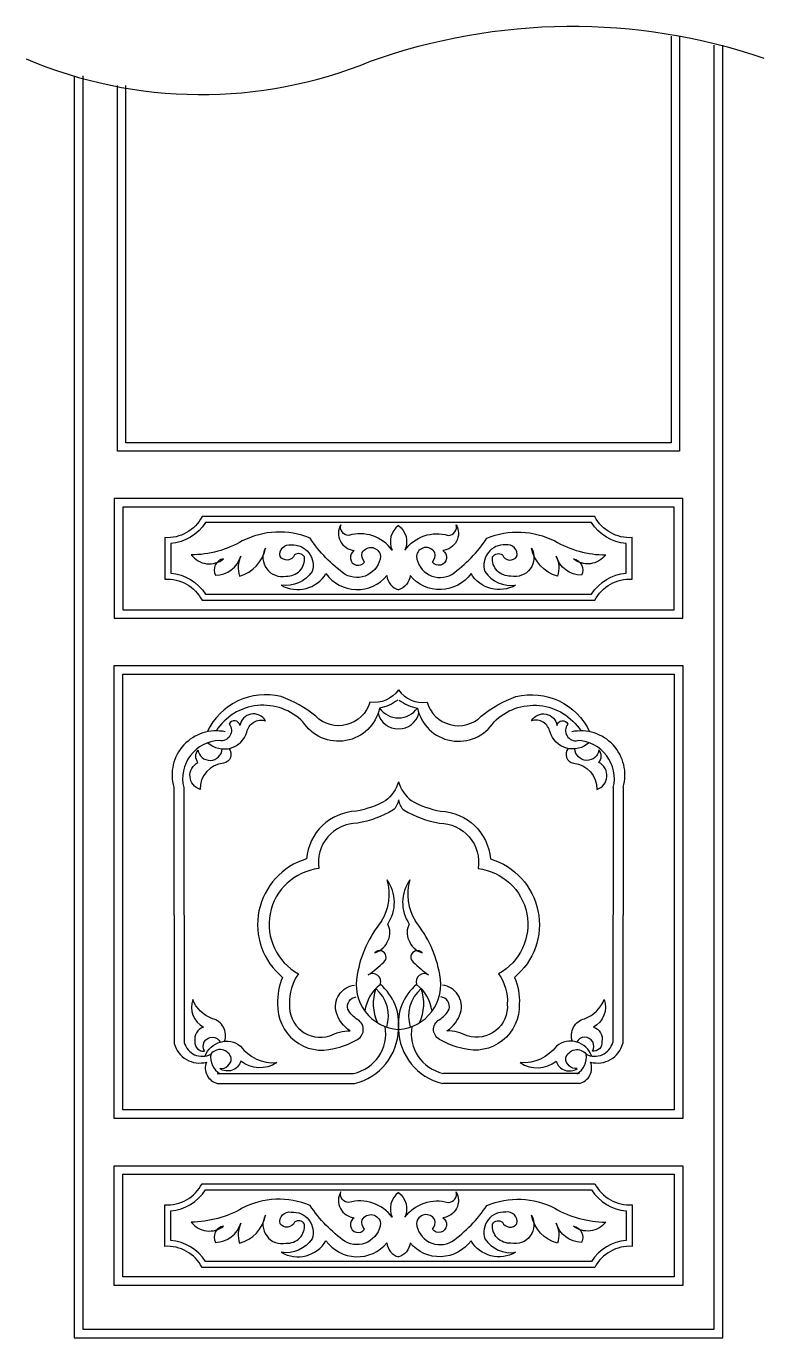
# Model space of a CAD drawing. Header units: metres. Extents: x -605 to -140, y 0 to 829.
import ezdxf

# ---------------------------------------------------------------- set-up
doc = ezdxf.new("R2010")
doc.units = ezdxf.units.M
doc.layers.add('3', color=3, linetype='Continuous')
doc.layers.add('4', color=4, linetype='Continuous')

msp = doc.modelspace()

# ---------------------------------------------------------------- linework, layer by layer
at = {"layer": '3'}
for points in [[(-605.35, 808, 0.2), (-387.92, 806.48, -0.17), (-139.55, 808.55)], [(-370.25, 513.3, 0.35), (-374.28, 497.63, 0.32), (-401.71, 506.93, -0.48), (-406.74, 513.72, 0.54), (-398.19, 497.38, 1.23), (-391.64, 490.09, -0.24), (-393.15, 496.12, -0.73), (-381.58, 493.86, -0.54), (-403.98, 482.3, -0.09), (-426.12, 505.17, 0.22), (-468.91, 503.41, -0.13), (-501.12, 494.61, 0.42), (-480.73, 492.1, 0.52), (-485.77, 481.79, 0.33), (-469.91, 493.86, 0.18), (-470.67, 481.29, 0.29), (-454.31, 498.89, 0.65), (-441.22, 481.29, 0.47), (-429.65, 493.36, 0.45), (-435.94, 494.61, -0.6), (-445, 493.61, -0.54), (-437.95, 500.9, -0.54), (-424.86, 484.05, -0.29), (-444.24, 475.51, 0.41), (-416.06, 482.8, 0.49), (-377.55, 481.54, 0.32), (-370.25, 472.61, 0.32)], [(-370.25, 513.3, -0.35), (-366.22, 497.63, -0.32), (-338.79, 506.93, 0.48), (-333.76, 513.72, -0.54), (-342.31, 497.38, -1.23), (-348.86, 490.09, 0.24), (-347.35, 496.12, 0.73), (-358.92, 493.86, 0.54), (-336.52, 482.3, 0.09), (-314.38, 505.17, -0.22), (-271.59, 503.41, 0.13), (-239.38, 494.61, -0.42), (-259.77, 492.1, -0.52), (-254.73, 481.79, -0.33), (-270.59, 493.86, -0.18), (-269.83, 481.29, -0.29), (-286.19, 498.89, -0.65), (-299.28, 481.29, -0.47), (-310.85, 493.36, -0.45), (-304.56, 494.61, 0.6), (-295.5, 493.61, 0.54), (-302.55, 500.9, 0.54), (-315.64, 484.05, 0.29), (-296.26, 475.51, -0.41), (-324.44, 482.8, -0.49), (-362.95, 481.54, -0.32), (-370.25, 472.61, -0.32)], [(-370.25, 409.37, -0.28), (-388.32, 401.58, -0.57), (-422.51, 392.68, 0.09), (-444.42, 405.06, 0.36), (-490.98, 382.86)], [(-370.25, 409.37, 0.28), (-352.18, 401.58, 0.57), (-317.99, 392.68, -0.09), (-296.08, 405.06, -0.36), (-249.52, 382.86)], [(-370.75, 402.92, -0.12), (-382.19, 397.88, -0.67), (-430.58, 389.11, 0.48), (-485.42, 383.43, 0.48)], [(-369.75, 402.92, 0.12), (-358.31, 397.88, 0.67), (-309.92, 389.11, -0.48), (-255.08, 383.43, -0.48)], [(-490.59, 375.94, 0.55), (-465.95, 382.71, -0.44), (-454.28, 389.88, 0.71), (-470.43, 386.74, 0.78), (-477.16, 387.64, -0.7), (-483.44, 377.33)], [(-383.09, 394.67, 0.36), (-370.25, 384.77, 0.36), (-357.41, 394.67, 0.36)], [(-249.91, 375.94, -0.55), (-274.55, 382.71, 0.44), (-286.22, 389.88, -0.71), (-270.07, 386.74, -0.78), (-263.34, 387.64, 0.7), (-257.06, 377.33)], [(-477.4, 372.26, -0.58), (-480.75, 362.99, 0.4), (-495.55, 346.42, -0.67), (-496.89, 363.44, -0.34), (-496.89, 371.51, 0.91), (-481.64, 372.01, 0.91)], [(-263.1, 372.26, 0.58), (-259.75, 362.99, -0.4), (-244.95, 346.42, 0.67), (-243.61, 363.44, 0.34), (-243.61, 371.51, -0.91), (-258.86, 372.01, -0.91)], [(-370.25, 351.19, -0.15), (-378.34, 339.37, -0.08), (-396.83, 332.7, 0.38), (-428.32, 302.54, 0.6), (-443.46, 227.65, 0.12), (-446.56, 210.89, 0.51), (-410.93, 182.76, 0.08), (-397.03, 188.08, 0.63), (-395.99, 200.93, -0.13), (-402.18, 207.51, -0.46), (-397.01, 215.38, -0.46)], [(-370.25, 351.19, 0.15), (-362.16, 339.37, 0.08), (-343.67, 332.7, -0.38), (-312.18, 302.54, -0.6), (-297.04, 227.65, -0.12), (-293.94, 210.89, -0.51), (-329.57, 182.76, -0.08), (-343.47, 188.08, -0.63), (-344.51, 200.93, 0.13), (-338.32, 207.51, 0.46), (-343.49, 215.38, 0.46)], [(-370.25, 339.81, -0.18), (-373.74, 333.3, -0.09), (-396.09, 325.15, 0.46), (-420.57, 296.45, 0.73), (-433.48, 229.99, 0.17), (-438.99, 210.86, 0.53), (-413.71, 190.7, -0.12), (-400.87, 193.96, -0.18), (-409.43, 205.36, -0.46), (-398.02, 222.87)], [(-370.25, 339.81, 0.18), (-366.76, 333.3, 0.09), (-344.41, 325.15, -0.46), (-319.93, 296.45, -0.73), (-307.02, 229.99, -0.17), (-301.51, 210.86, -0.53), (-326.79, 190.7, 0.12), (-339.63, 193.96, 0.18), (-331.07, 205.36, 0.46), (-342.48, 222.87)], [(-480.05, 187.32, 0.44), (-487.8, 201.6, -0.22), (-500.18, 213.74, 0.37), (-493.41, 196.24, 0.39), (-498.78, 187.14, 0.48), (-492.7, 181.07, -1.05), (-482.79, 186.82)], [(-260.45, 187.32, -0.44), (-252.7, 201.6, 0.22), (-240.32, 213.74, -0.37), (-247.09, 196.24, -0.39), (-241.72, 187.14, -0.48), (-247.8, 181.07, 1.05), (-257.71, 186.82)], [(-492.3, 177.98, -0.51), (-470.05, 184.34, 0.26), (-447.16, 173.84, -0.33), (-469.81, 174.77, -0.51), (-483.13, 170.1, 0.45), (-475.89, 176.64, 0.63), (-488.8, 179.13)], [(-248.2, 177.98, 0.51), (-270.45, 184.34, -0.26), (-293.34, 173.84, 0.33), (-270.69, 174.77, 0.51), (-257.37, 170.1, -0.45), (-264.61, 176.64, -0.63), (-251.7, 179.13)], [(-370.25, 91.77, 0.35), (-374.28, 76.1, 0.32), (-401.71, 85.4, -0.48), (-406.74, 92.19, 0.54), (-398.19, 75.85, 1.23), (-391.64, 68.56, -0.24), (-393.15, 74.59, -0.73), (-381.58, 72.33, -0.54), (-403.98, 60.77, -0.09), (-426.12, 83.64, 0.22), (-468.91, 81.88, -0.13), (-501.12, 73.09, 0.42), (-480.73, 70.57, 0.52), (-485.77, 60.26, 0.33), (-469.91, 72.33, 0.18), (-470.67, 59.76, 0.29), (-454.31, 77.36, 0.65), (-441.22, 59.76, 0.47), (-429.65, 71.83, 0.45), (-435.94, 73.09, -0.6), (-445, 72.08, -0.54), (-437.95, 79.37, -0.54), (-424.86, 62.53, -0.29), (-444.24, 53.98, 0.41), (-416.06, 61.27, 0.49), (-377.55, 60.01, 0.32), (-370.25, 51.08, 0.32)], [(-370.25, 91.77, -0.35), (-366.22, 76.1, -0.32), (-338.79, 85.4, 0.48), (-333.76, 92.19, -0.54), (-342.31, 75.85, -1.23), (-348.86, 68.56, 0.24), (-347.35, 74.59, 0.73), (-358.92, 72.33, 0.54), (-336.52, 60.77, 0.09), (-314.38, 83.64, -0.22), (-271.59, 81.88, 0.13), (-239.38, 73.09, -0.42), (-259.77, 70.57, -0.52), (-254.73, 60.26, -0.33), (-270.59, 72.33, -0.18), (-269.83, 59.76, -0.29), (-286.19, 77.36, -0.65), (-299.28, 59.76, -0.47), (-310.85, 71.83, -0.45), (-304.56, 73.09, 0.6), (-295.5, 72.08, 0.54), (-302.55, 79.37, 0.54), (-315.64, 62.53, 0.29), (-296.26, 53.98, -0.41), (-324.44, 61.27, -0.49), (-362.95, 60.01, -0.32), (-370.25, 51.08, -0.32)]]:
    msp.add_lwpolyline(points, format="xyb", dxfattribs=at)
for points in [[(-192.7, 822.46), (-192.7, 560.13), (-547.8, 560.13), (-547.8, 791.12)], [(-569.6, 797.25), (-569.6, 5.4), (-170.9, 5.4), (-170.9, 816.61)], [(-512.21, 347.87), (-511.89, 185.9)], [(-505.91, 347.6), (-505.59, 186.63)], [(-234.59, 347.6), (-234.91, 186.63)], [(-228.29, 347.87), (-228.61, 185.9)], [(-484.67, 167), (-398.59, 167)], [(-255.83, 167), (-341.91, 167)], [(-484.67, 160.7), (-397.95, 160.7)], [(-255.83, 160.7), (-342.55, 160.7)]]:
    msp.add_lwpolyline(points, dxfattribs=at)
for points in [[(-549.8, 530.2), (-549.8, 454.6), (-190.7, 454.6), (-190.7, 530.2)], [(-544.4, 524.8), (-544.4, 460), (-196.1, 460), (-196.1, 524.8)], [(-549.8, 138.6), (-549.8, 424.68), (-190.7, 424.68), (-190.7, 138.6)], [(-544.4, 144), (-544.4, 419.28), (-196.1, 419.28), (-196.1, 144)], [(-549.8, 33.08), (-549.8, 108.67), (-190.7, 108.67), (-190.7, 33.08)], [(-544.4, 38.47), (-544.4, 103.27), (-196.1, 103.27), (-196.1, 38.47)]]:
    msp.add_lwpolyline(points, close=True, dxfattribs=at)
for points in [[(-222.59, 505.57, -0.3), (-246.2, 518.86), (-494.3, 518.86, -0.3), (-517.91, 505.57), (-517.91, 479.24, -0.3), (-494.3, 465.94), (-246.2, 465.94, -0.3), (-222.59, 479.24)], [(-226.37, 501.8, -0.24), (-248.39, 515.08), (-492.11, 515.08, -0.24), (-514.13, 501.8), (-514.13, 483.01, -0.24), (-492.11, 469.72), (-248.39, 469.72, -0.24), (-226.37, 483.01)], [(-222.59, 57.71, 0.3), (-246.2, 44.41), (-494.3, 44.41, 0.3), (-517.91, 57.71), (-517.91, 84.04, 0.3), (-494.3, 97.34), (-246.2, 97.34, 0.3), (-222.59, 84.04)], [(-226.37, 61.48, 0.24), (-248.39, 48.19), (-492.11, 48.19, 0.24), (-514.13, 61.48), (-514.13, 80.27, 0.24), (-492.11, 93.56), (-248.39, 93.56, 0.24), (-226.37, 80.27)]]:
    msp.add_lwpolyline(points, format="xyb", close=True, dxfattribs=at)
for centre, radius, start, end in [((-370.25, 406.22), 14.56, 214.94, 325.06), ((-485.36, 355.51), 27.92, 78.28, 195.88), ((-255.14, 355.51), 27.92, 344.12, 101.72), ((-482.45, 353.23), 24.13, 92.36, 193.49), ((-258.05, 353.23), 24.13, 346.51, 87.64), ((-408.84, 280.16), 32.71, 328.61, 16.18), ((-397.18, 275.08), 24.33, 325.73, 35.7), ((-343.32, 275.08), 24.33, 144.3, 214.27), ((-331.66, 280.16), 32.71, 163.82, 211.39), ((-323.7, 216.51), 73.8, 140.83, 169.93), ((-386.8, 255.98), 11.12, 334.92, 29.03), ((-353.7, 255.98), 11.12, 150.97, 205.08), ((-416.8, 216.51), 73.8, 10.07, 39.17), ((-389, 255.7), 13.05, 287.36, 340.14), ((-351.5, 255.7), 13.05, 199.86, 252.64), ((-382.14, 240.45), 4.08, 308.83, 136.7), ((-358.36, 240.45), 4.08, 43.3, 231.17), ((-435.97, 296.05), 81.46, 304.96, 313.81), ((-304.53, 296.05), 81.46, 226.19, 235.04), ((-368.44, 223.31), 28.59, 167.68, 266.38), ((-386.53, 224.98), 5.12, 340.08, 122.7), ((-372.07, 223.31), 28.59, 273.66, 12.32), ((-353.97, 224.98), 5.12, 57.3, 199.92), ((-366.04, 202.98), 25.61, 127.72, 172.5), ((-357.7, 211.11), 28.49, 160.33, 205.14), ((-399.69, 203.24), 23.06, 342.39, 49.03), ((-402.86, 198.17), 32.8, 354.06, 49.84), ((-337.71, 198.22), 32.71, 130.12, 186.05), ((-340.81, 203.24), 23.06, 130.97, 197.62), ((-374.46, 202.98), 25.61, 7.5, 52.28), ((-382.8, 211.11), 28.49, 334.85, 19.67), ((-404.05, 192.13), 25.72, 282.25, 10.07), ((-406.36, 195.84), 36.14, 283.46, 358.31), ((-334.17, 195.8), 36.09, 181.62, 256.57), ((-336.45, 192.13), 25.72, 169.93, 257.75), ((-495.88, 190.13), 16.56, 194.81, 284.97), ((-494.19, 189.62), 11.78, 194.7, 297.2), ((-246.31, 189.62), 11.78, 242.8, 345.3), ((-244.62, 190.13), 16.56, 255.03, 345.19), ((-482.15, 170.5), 10.12, 158.98, 255.62), ((-476.25, 177.49), 12.66, 172.54, 237.97), ((-264.25, 177.49), 12.66, 302.03, 7.46), ((-258.35, 170.5), 10.12, 284.38, 21.02)]:
    msp.add_arc(centre, radius, start, end, dxfattribs=at)
at = {"layer": '4'}
for points in [[(-198.1, 822.46), (-198.1, 565.53), (-542.4, 565.53), (-542.4, 791.12)], [(-575, 797.25), (-575, 0), (-165.5, 0), (-165.5, 816.61)]]:
    msp.add_lwpolyline(points, dxfattribs=at)

doc.saveas('drawing.dxf')
